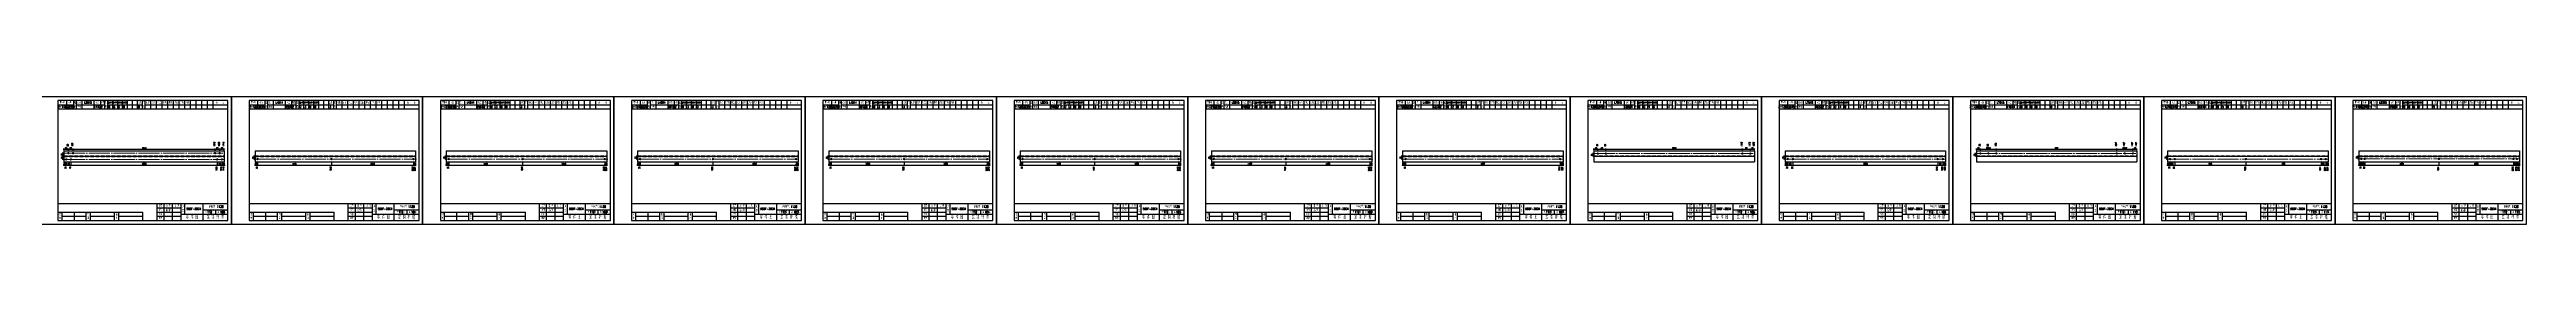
# Model space of a CAD drawing. Header units: millimetres. Extents: x 0 to 30240, y -10896 to -1348.
# Drawn here: x 26743 to 30240, y -2069 to -1889 of the extents above; entities that cross this region are included whole.
import ezdxf
from ezdxf.enums import TextEntityAlignment as Align

# ---------------------------------------------------------------- set-up
doc = ezdxf.new("R2010")
doc.units = ezdxf.units.MM
doc.header["$LTSCALE"] = 20
doc.header["$PDMODE"] = 1
doc.linetypes.add('DASHDOT2X', pattern=[1.75, 1.5, -0.125, 0, -0.125])
doc.linetypes.add('HIDDEN', pattern=[0.375, 0.25, -0.125])
for name, color, linetype, lineweight in [('1', 7, 'Continuous', 25), ('11', 3, 'Continuous', 13), ('2', 1, 'HIDDEN', 13), ('5', 1, 'Continuous', 13), ('7', 2, 'DASHDOT2X', 13)]:
    doc.layers.add(name, color=color, linetype=linetype, lineweight=lineweight)
doc.styles.get("Standard").update_dxf_attribs({"font": 'simplex', "width": 0.7, "bigfont": 'gbhzfs.shx'})
doc.styles.add('SYMBOL_TXT', font='txt.shx', dxfattribs={"width": 0.6})
doc.styles.add('TITLE_TXT', font='simplex.shx', dxfattribs={"width": 0.75, "height": 2.5, "bigfont": 'gbhzfs.shx'})
doc.dimstyles.get("Standard").update_dxf_attribs({"dimtxt": 2.1, "dimasz": 1, "dimexe": 1.05, "dimexo": 0, "dimgap": 0.63, "dimtad": 1, "dimzin": 0, "dimdsep": 46, "dimtxsty": 'standard', "dimblk": 'OBLIQUE', "dimblk1": 'OBLIQUE', "dimblk2": 'OBLIQUE', "dimcen": 0.09, "dimadec": 0, "dimazin": 0, "dimtfac": 1, "dimtdec": 1, "dimtix": 1, "dimtmove": 0, "dimatfit": 3, "dimfxl": 0, "dimtolj": 1, "dimtzin": 0, "dimarcsym": 0})
pattern_1 = [(0, (-3, 0), (0, 0.0125), [])]

# ---------------------------------------------------------------- blocks, each defined once
blk = doc.blocks.new('M12_HOLE')
h = blk.add_hatch()
h.set_pattern_fill('LINE', scale=0.1, style=0)
h.set_pattern_definition(pattern_1)
h.paths.add_polyline_path([(-5, 0, 1), (-1, 0, 1)])
at = {"color": 7}
blk.add_circle((-3, 0), 2, dxfattribs=at)
at = {"color": 7, "attachment_point": 1, "style": 'SYMBOL_TXT'}
for s, insert, char_height, width in [('13\\f??|b0|i0|c0|p54;.', (-0.1, 2.1), 3.5, 5.707), ('5', (3.7, 2.3), 1.8, 2.931)]:
    blk.add_mtext(s, dxfattribs=dict(at, insert=insert, char_height=char_height, width=width))
blk = doc.blocks.new('M16_HOLE')
h = blk.add_hatch()
h.set_pattern_fill('LINE', scale=0.1, style=0)
h.set_pattern_definition(pattern_1)
h.paths.add_polyline_path([(-1.6, 1.4, 0.668179), (-5, 0, 0.198912), (-4.4, -1.4)])
at = {"color": 7}
blk.add_circle((-3, 0), 2, dxfattribs=at)
at = {"color": 7, "attachment_point": 1, "style": 'SYMBOL_TXT'}
for s, insert, char_height, width in [('17.', (-0.4, 2.1), 3.5, 6.316), ('5', (3.6, 2.3), 1.8, 1.822)]:
    blk.add_mtext(s, dxfattribs=dict(at, insert=insert, char_height=char_height, width=width))
blk = doc.blocks.new('M20_HOLE')
at = {"color": 7}
blk.add_circle((-3, 0), 2, dxfattribs=at)
at = {"color": 7, "attachment_point": 1, "style": 'SYMBOL_TXT'}
for s, insert, char_height, width in [('21.', (-0.7, 2), 3.5, 6.074), ('5', (3.3, 2), 1.8, 1.458)]:
    blk.add_mtext(s, dxfattribs=dict(at, insert=insert, char_height=char_height, width=width))
blk = doc.blocks.new('M24_HOLE')
at = {"color": 7}
for radius in [2, 1.5]:
    blk.add_circle((-3, 0), radius, dxfattribs=at)
at = {"color": 7, "attachment_point": 1, "style": 'SYMBOL_TXT'}
for s, insert, char_height, width in [('25.', (-0.7, 2.1), 3.5, 2.429), ('5', (3.9, 2.3), 1.8, 1.944)]:
    blk.add_mtext(s, dxfattribs=dict(at, insert=insert, char_height=char_height, width=width))
blk = doc.blocks.new('JgCard')
for p, q in [((270, 180), (0, 180)), ((0, 180), (0, 0)), ((265, 175), (25, 175)), ((25, 175), (25, 5)), ((37, 175), (37, 163)), ((47, 175), (47, 163)), ((51, 175), (51, 163)), ((59, 175), (59, 163)), ((76, 175), (76, 163)), ((85, 175), (85, 163)), ((91, 175), (91, 163)), ((95, 175), (95, 163)), ((102, 175), (102, 163)), ((109, 175), (109, 163)), ((116, 175), (116, 163)), ((123, 175), (123, 163)), ((130, 175), (130, 163)), ((137, 175), (137, 163)), ((144, 175), (144, 163)), ((148, 175), (148, 163)), ((156, 175), (156, 163)), ((164, 175), (164, 163)), ((172, 175), (172, 163)), ((180, 175), (180, 163)), ((188, 175), (188, 163)), ((196, 175), (196, 163)), ((204, 175), (204, 163)), ((212, 175), (212, 163)), ((220, 175), (220, 163)), ((228, 175), (228, 163)), ((236, 175), (236, 163)), ((244, 175), (244, 163)), ((265, 5), (265, 175)), ((270, 0), (270, 180)), ((25, 169), (47, 169)), ((25, 163), (265, 163)), ((51, 169), (91, 169)), ((95, 169), (144, 169)), ((148, 169), (265, 169)), ((0, 0), (270, 0)), ((25, 29), (265, 29)), ((25, 17), (145, 17)), ((25, 5), (265, 5)), ((31, 5), (31, 17)), ((31, 11), (65, 11)), ((48, 17), (48, 5)), ((65, 5), (65, 17)), ((71, 5), (71, 17)), ((71, 11), (105, 11)), ((105, 5), (105, 17)), ((111, 5), (111, 17)), ((111, 11), (145, 11)), ((145, 5), (145, 17)), ((165, 5), (165, 29)), ((165, 23), (199, 23)), ((165, 17), (199, 17)), ((165, 11), (199, 11)), ((175, 5), (175, 29)), ((187, 5), (187, 29)), ((199, 5), (199, 29)), ((199, 14), (265, 14)), ((204, 29), (204, 14)), ((230, 5), (230, 29)), ((230, 20), (265, 20)), ((247.5, 20), (247.5, 14))]:
    blk.add_line(p, q)
blk.add_lwpolyline([(96, 172, -1), (98, 172, -1)], format="xyb", close=True)
blk.add_point((145, 96))
at = {"xscale": 0.5, "yscale": 0.5, "zscale": 0.5}
for name, p in [('M12_HOLE', (98.5, 172)), ('M16_HOLE', (105.5, 172)), ('M20_HOLE', (112.5, 172)), ('M24_HOLE', (119.5, 172))]:
    blk.add_blockref(name, p, dxfattribs=at)
at = {"style": 'TITLE_TXT', "width": 0.75}
for s, height, p in [('潘义鹏', 3, (177.4, 17.9)), ('龙 羽 杆 塔', 5, (235.2, 7)), ('存档编号：1138', 3.08, (238, 23.1))]:
    blk.add_text(s, height=height, dxfattribs=at).set_placement(p)
at = {"attachment_point": 5, "style": 'TITLE_TXT'}
for s, insert, char_height, width in [('零件号', (31, 172), 3, 15), ('材质', (42, 172), 3, 8), ('规格', (49, 169), 3, 4), ('设计', (55, 172), 3, 8), ('代用', (55, 166), 3, 8), ('长度', (80.5, 172), 3, 8), ('件数', (88, 172), 3, 6), ('孔数', (93, 169), 3, 4), ('总数', (140.5, 172), 3, 7), ('工\\P艺', (146, 169), 3, 4), ('刨根', (152, 172), 3, 8), ('铲背', (160, 172), 3, 8), ('制弯', (168, 172), 3, 8), ('切角', (176, 172), 3, 8), ('压扁', (184, 172), 3, 8), ('焊接', (192, 172), 3, 8), ('开角', (200, 172), 3, 8), ('合角', (208, 172), 3, 8), ('备    注', (254, 172), 3, 22), ('切\\P角', (28, 11), 3, 6), ('制\\P弯', (68, 11), 3, 6), ('备\\P注', (108, 11), 3, 6), ('绘制', (170, 20), 3, 10), ('校核', (170, 14), 3, 10), ('工序', (170, 26), 3, 10), ('审定', (170, 8), 3, 10), ('签 字', (181, 26), 3, 12), ('日 期', (193, 26), 3, 12), ('塔\\P型', (201.5, 21.5), 3, 5), ('零 件 图', (214.5, 9.5), 5, 31), ('共    张', (238.8, 17), 3, 17.5), ('第    张', (256.2, 17), 3, 17.5)]:
    blk.add_mtext(s, dxfattribs=dict(at, insert=insert, char_height=char_height, width=width))
blk = doc.blocks.new('M16')
for p, q in [((-0.7, -0.7), (0.7, 0.7)), ((-0.4, 0), (0.4, 0)), ((0, 0.4), (0, -0.4))]:
    blk.add_line(p, q)
blk.add_circle((0, 0), 1)
for radius in [0.8, 0.6, 0.4, 0.2]:
    blk.add_arc((0, 0), radius, 225, 45)
blk = doc.blocks.new('_Oblique')
at = {"color": 0, "linetype": 'ByBlock', "lineweight": -2}
blk.add_line((-0.5, -0.5), (0.5, 0.5), dxfattribs=at)
blk = doc.blocks.new('*D1947')
at = {"layer": '11', "color": 0, "lineweight": -2}
for p, q in [((26763.4, -1985.5), (26762.4, -1985.5)), ((26763.4, -1981.8), (26763.4, -1986.5)), ((26763.4, -1985.5), (26766.8, -1985.5)), ((26766.8, -1981.8), (26766.8, -1986.5)), ((26766.8, -1985.5), (26767.8, -1985.5))]:
    blk.add_line(p, q, dxfattribs=at)
at = {"layer": 'Defpoints', "color": 0}
for p in [(26763.4, -1981.8), (26766.8, -1981.8), (26766.8, -1985.5)]:
    blk.add_point(p, dxfattribs=at)
at = {"layer": '11', "color": 0, "lineweight": -2}
blk.add_blockref('_Oblique', (26763.4, -1985.5), dxfattribs=at)
at = {"layer": '11', "color": 0, "lineweight": -2, "rotation": 180}
blk.add_blockref('_Oblique', (26766.8, -1985.5), dxfattribs=at)
at = {"layer": '11', "color": 0, "insert": (26765.1, -1983.8), "char_height": 2.1, "attachment_point": 5}
blk.add_mtext('\\A1;25', dxfattribs=at)
blk = doc.blocks.new('*D1951')
at = {"layer": '11', "color": 0, "lineweight": -2}
for p, q in [((26986.6, -1985.5), (26985.6, -1985.5)), ((26986.6, -1981.8), (26986.6, -1986.5)), ((26986.6, -1985.5), (26990, -1985.5)), ((26990, -1981.8), (26990, -1986.5)), ((26990, -1985.5), (26991, -1985.5))]:
    blk.add_line(p, q, dxfattribs=at)
at = {"layer": 'Defpoints', "color": 0}
for p in [(26986.6, -1981.8), (26990, -1981.8), (26990, -1985.5)]:
    blk.add_point(p, dxfattribs=at)
at = {"layer": '11', "color": 0, "lineweight": -2}
blk.add_blockref('_Oblique', (26986.6, -1985.5), dxfattribs=at)
at = {"layer": '11', "color": 0, "lineweight": -2, "rotation": 180}
blk.add_blockref('_Oblique', (26990, -1985.5), dxfattribs=at)
at = {"layer": '11', "color": 0, "insert": (26988.3, -1983.8), "char_height": 2.1, "attachment_point": 5}
blk.add_mtext('\\A1;25', dxfattribs=at)
blk = doc.blocks.new('*D1959')
at = {"layer": '11', "color": 0, "lineweight": -2}
for p, q in [((27033.4, -1985.5), (27032.4, -1985.5)), ((27033.4, -1981.8), (27033.4, -1986.5)), ((27033.4, -1985.5), (27036.8, -1985.5)), ((27036.8, -1981.8), (27036.8, -1986.5)), ((27036.8, -1985.5), (27037.8, -1985.5))]:
    blk.add_line(p, q, dxfattribs=at)
at = {"layer": 'Defpoints', "color": 0}
for p in [(27033.4, -1981.8), (27036.8, -1981.8), (27036.8, -1985.5)]:
    blk.add_point(p, dxfattribs=at)
at = {"layer": '11', "color": 0, "lineweight": -2}
blk.add_blockref('_Oblique', (27033.4, -1985.5), dxfattribs=at)
at = {"layer": '11', "color": 0, "lineweight": -2, "rotation": 180}
blk.add_blockref('_Oblique', (27036.8, -1985.5), dxfattribs=at)
at = {"layer": '11', "color": 0, "insert": (27035.1, -1983.8), "char_height": 2.1, "attachment_point": 5}
blk.add_mtext('\\A1;25', dxfattribs=at)
blk = doc.blocks.new('*D1962')
at = {"layer": '11', "color": 0, "lineweight": -2}
for p, q in [((27257.1, -1985.5), (27256.1, -1985.5)), ((27257.1, -1981.8), (27257.1, -1986.5)), ((27257.1, -1985.5), (27260, -1985.5)), ((27260, -1981.8), (27260, -1986.5)), ((27260, -1985.5), (27261, -1985.5))]:
    blk.add_line(p, q, dxfattribs=at)
at = {"layer": 'Defpoints', "color": 0}
for p in [(27257.1, -1981.8), (27260, -1981.8), (27260, -1985.5)]:
    blk.add_point(p, dxfattribs=at)
at = {"layer": '11', "color": 0, "lineweight": -2}
blk.add_blockref('_Oblique', (27257.1, -1985.5), dxfattribs=at)
at = {"layer": '11', "color": 0, "lineweight": -2, "rotation": 180}
blk.add_blockref('_Oblique', (27260, -1985.5), dxfattribs=at)
at = {"layer": '11', "color": 0, "insert": (27258.5, -1983.8), "char_height": 2.1, "attachment_point": 5}
blk.add_mtext('\\A1;25', dxfattribs=at)
blk = doc.blocks.new('*D1964')
at = {"layer": '11', "color": 0, "lineweight": -2}
for p, q in [((27303.4, -1985.5), (27302.4, -1985.5)), ((27303.4, -1981.8), (27303.4, -1986.5)), ((27303.4, -1985.5), (27306.8, -1985.5)), ((27306.8, -1981.8), (27306.8, -1986.5)), ((27306.8, -1985.5), (27307.8, -1985.5))]:
    blk.add_line(p, q, dxfattribs=at)
at = {"layer": 'Defpoints', "color": 0}
for p in [(27303.4, -1981.8), (27306.8, -1981.8), (27306.8, -1985.5)]:
    blk.add_point(p, dxfattribs=at)
at = {"layer": '11', "color": 0, "lineweight": -2}
blk.add_blockref('_Oblique', (27303.4, -1985.5), dxfattribs=at)
at = {"layer": '11', "color": 0, "lineweight": -2, "rotation": 180}
blk.add_blockref('_Oblique', (27306.8, -1985.5), dxfattribs=at)
at = {"layer": '11', "color": 0, "insert": (27305.1, -1983.8), "char_height": 2.1, "attachment_point": 5}
blk.add_mtext('\\A1;25', dxfattribs=at)
blk = doc.blocks.new('*D1967')
at = {"layer": '11', "color": 0, "lineweight": -2}
for p, q in [((27527.1, -1985.5), (27526.1, -1985.5)), ((27527.1, -1981.8), (27527.1, -1986.5)), ((27527.1, -1985.5), (27530, -1985.5)), ((27530, -1981.8), (27530, -1986.5)), ((27530, -1985.5), (27531, -1985.5))]:
    blk.add_line(p, q, dxfattribs=at)
at = {"layer": 'Defpoints', "color": 0}
for p in [(27527.1, -1981.8), (27530, -1981.8), (27530, -1985.5)]:
    blk.add_point(p, dxfattribs=at)
at = {"layer": '11', "color": 0, "lineweight": -2}
blk.add_blockref('_Oblique', (27527.1, -1985.5), dxfattribs=at)
at = {"layer": '11', "color": 0, "lineweight": -2, "rotation": 180}
blk.add_blockref('_Oblique', (27530, -1985.5), dxfattribs=at)
at = {"layer": '11', "color": 0, "insert": (27528.5, -1983.8), "char_height": 2.1, "attachment_point": 5}
blk.add_mtext('\\A1;25', dxfattribs=at)
blk = doc.blocks.new('*D1969')
at = {"layer": '11', "color": 0, "lineweight": -2}
for p, q in [((27573.4, -1985.5), (27572.4, -1985.5)), ((27573.4, -1981.8), (27573.4, -1986.5)), ((27573.4, -1985.5), (27576.8, -1985.5)), ((27576.8, -1981.8), (27576.8, -1986.5)), ((27576.8, -1985.5), (27577.8, -1985.5))]:
    blk.add_line(p, q, dxfattribs=at)
at = {"layer": 'Defpoints', "color": 0}
for p in [(27573.4, -1981.8), (27576.8, -1981.8), (27576.8, -1985.5)]:
    blk.add_point(p, dxfattribs=at)
at = {"layer": '11', "color": 0, "lineweight": -2}
blk.add_blockref('_Oblique', (27573.4, -1985.5), dxfattribs=at)
at = {"layer": '11', "color": 0, "lineweight": -2, "rotation": 180}
blk.add_blockref('_Oblique', (27576.8, -1985.5), dxfattribs=at)
at = {"layer": '11', "color": 0, "insert": (27575.1, -1983.8), "char_height": 2.1, "attachment_point": 5}
blk.add_mtext('\\A1;25', dxfattribs=at)
blk = doc.blocks.new('*D1972')
at = {"layer": '11', "color": 0, "lineweight": -2}
for p, q in [((27797.1, -1985.5), (27796.1, -1985.5)), ((27797.1, -1981.8), (27797.1, -1986.5)), ((27797.1, -1985.5), (27800, -1985.5)), ((27800, -1981.8), (27800, -1986.5)), ((27800, -1985.5), (27801, -1985.5))]:
    blk.add_line(p, q, dxfattribs=at)
at = {"layer": 'Defpoints', "color": 0}
for p in [(27797.1, -1981.8), (27800, -1981.8), (27800, -1985.5)]:
    blk.add_point(p, dxfattribs=at)
at = {"layer": '11', "color": 0, "lineweight": -2}
blk.add_blockref('_Oblique', (27797.1, -1985.5), dxfattribs=at)
at = {"layer": '11', "color": 0, "lineweight": -2, "rotation": 180}
blk.add_blockref('_Oblique', (27800, -1985.5), dxfattribs=at)
at = {"layer": '11', "color": 0, "insert": (27798.5, -1983.8), "char_height": 2.1, "attachment_point": 5}
blk.add_mtext('\\A1;25', dxfattribs=at)
blk = doc.blocks.new('*D1974')
at = {"layer": '11', "color": 0, "lineweight": -2}
for p, q in [((27843.4, -1985.5), (27842.4, -1985.5)), ((27843.4, -1981.8), (27843.4, -1986.5)), ((27843.4, -1985.5), (27846.8, -1985.5)), ((27846.8, -1981.8), (27846.8, -1986.5)), ((27846.8, -1985.5), (27847.8, -1985.5))]:
    blk.add_line(p, q, dxfattribs=at)
at = {"layer": 'Defpoints', "color": 0}
for p in [(27843.4, -1981.8), (27846.8, -1981.8), (27846.8, -1985.5)]:
    blk.add_point(p, dxfattribs=at)
at = {"layer": '11', "color": 0, "lineweight": -2}
blk.add_blockref('_Oblique', (27843.4, -1985.5), dxfattribs=at)
at = {"layer": '11', "color": 0, "lineweight": -2, "rotation": 180}
blk.add_blockref('_Oblique', (27846.8, -1985.5), dxfattribs=at)
at = {"layer": '11', "color": 0, "insert": (27845.1, -1983.8), "char_height": 2.1, "attachment_point": 5}
blk.add_mtext('\\A1;25', dxfattribs=at)
blk = doc.blocks.new('*D1977')
at = {"layer": '11', "color": 0, "lineweight": -2}
for p, q in [((28067.1, -1985.5), (28066.1, -1985.5)), ((28067.1, -1981.8), (28067.1, -1986.5)), ((28067.1, -1985.5), (28070, -1985.5)), ((28070, -1981.8), (28070, -1986.5)), ((28070, -1985.5), (28071, -1985.5))]:
    blk.add_line(p, q, dxfattribs=at)
at = {"layer": 'Defpoints', "color": 0}
for p in [(28067.1, -1981.8), (28070, -1981.8), (28070, -1985.5)]:
    blk.add_point(p, dxfattribs=at)
at = {"layer": '11', "color": 0, "lineweight": -2}
blk.add_blockref('_Oblique', (28067.1, -1985.5), dxfattribs=at)
at = {"layer": '11', "color": 0, "lineweight": -2, "rotation": 180}
blk.add_blockref('_Oblique', (28070, -1985.5), dxfattribs=at)
at = {"layer": '11', "color": 0, "insert": (28068.5, -1983.8), "char_height": 2.1, "attachment_point": 5}
blk.add_mtext('\\A1;25', dxfattribs=at)
blk = doc.blocks.new('*D1979')
at = {"layer": '11', "color": 0, "lineweight": -2}
for p, q in [((28113.4, -1985.5), (28112.4, -1985.5)), ((28113.4, -1981.8), (28113.4, -1986.5)), ((28113.4, -1985.5), (28116.8, -1985.5)), ((28116.8, -1981.8), (28116.8, -1986.5)), ((28116.8, -1985.5), (28117.8, -1985.5))]:
    blk.add_line(p, q, dxfattribs=at)
at = {"layer": 'Defpoints', "color": 0}
for p in [(28113.4, -1981.8), (28116.8, -1981.8), (28116.8, -1985.5)]:
    blk.add_point(p, dxfattribs=at)
at = {"layer": '11', "color": 0, "lineweight": -2}
blk.add_blockref('_Oblique', (28113.4, -1985.5), dxfattribs=at)
at = {"layer": '11', "color": 0, "lineweight": -2, "rotation": 180}
blk.add_blockref('_Oblique', (28116.8, -1985.5), dxfattribs=at)
at = {"layer": '11', "color": 0, "insert": (28115.1, -1983.8), "char_height": 2.1, "attachment_point": 5}
blk.add_mtext('\\A1;25', dxfattribs=at)
blk = doc.blocks.new('*D1982')
at = {"layer": '11', "color": 0, "lineweight": -2}
for p, q in [((28337.1, -1985.5), (28336.1, -1985.5)), ((28337.1, -1981.8), (28337.1, -1986.5)), ((28337.1, -1985.5), (28340, -1985.5)), ((28340, -1981.8), (28340, -1986.5)), ((28340, -1985.5), (28341, -1985.5))]:
    blk.add_line(p, q, dxfattribs=at)
at = {"layer": 'Defpoints', "color": 0}
for p in [(28337.1, -1981.8), (28340, -1981.8), (28340, -1985.5)]:
    blk.add_point(p, dxfattribs=at)
at = {"layer": '11', "color": 0, "lineweight": -2}
blk.add_blockref('_Oblique', (28337.1, -1985.5), dxfattribs=at)
at = {"layer": '11', "color": 0, "lineweight": -2, "rotation": 180}
blk.add_blockref('_Oblique', (28340, -1985.5), dxfattribs=at)
at = {"layer": '11', "color": 0, "insert": (28338.5, -1983.8), "char_height": 2.1, "attachment_point": 5}
blk.add_mtext('\\A1;25', dxfattribs=at)
blk = doc.blocks.new('*D1984')
at = {"layer": '11', "color": 0, "lineweight": -2}
for p, q in [((28383.4, -1985.5), (28382.4, -1985.5)), ((28383.4, -1981.8), (28383.4, -1986.5)), ((28383.4, -1985.5), (28386.8, -1985.5)), ((28386.8, -1981.8), (28386.8, -1986.5)), ((28386.8, -1985.5), (28387.8, -1985.5))]:
    blk.add_line(p, q, dxfattribs=at)
at = {"layer": 'Defpoints', "color": 0}
for p in [(28383.4, -1981.8), (28386.8, -1981.8), (28386.8, -1985.5)]:
    blk.add_point(p, dxfattribs=at)
at = {"layer": '11', "color": 0, "lineweight": -2}
blk.add_blockref('_Oblique', (28383.4, -1985.5), dxfattribs=at)
at = {"layer": '11', "color": 0, "lineweight": -2, "rotation": 180}
blk.add_blockref('_Oblique', (28386.8, -1985.5), dxfattribs=at)
at = {"layer": '11', "color": 0, "insert": (28385.1, -1983.8), "char_height": 2.1, "attachment_point": 5}
blk.add_mtext('\\A1;25', dxfattribs=at)
blk = doc.blocks.new('*D1987')
at = {"layer": '11', "color": 0, "lineweight": -2}
for p, q in [((28607.1, -1985.5), (28606.1, -1985.5)), ((28607.1, -1981.8), (28607.1, -1986.5)), ((28607.1, -1985.5), (28610, -1985.5)), ((28610, -1981.8), (28610, -1986.5)), ((28610, -1985.5), (28611, -1985.5))]:
    blk.add_line(p, q, dxfattribs=at)
at = {"layer": 'Defpoints', "color": 0}
for p in [(28607.1, -1981.8), (28610, -1981.8), (28610, -1985.5)]:
    blk.add_point(p, dxfattribs=at)
at = {"layer": '11', "color": 0, "lineweight": -2}
blk.add_blockref('_Oblique', (28607.1, -1985.5), dxfattribs=at)
at = {"layer": '11', "color": 0, "lineweight": -2, "rotation": 180}
blk.add_blockref('_Oblique', (28610, -1985.5), dxfattribs=at)
at = {"layer": '11', "color": 0, "insert": (28608.5, -1983.8), "char_height": 2.1, "attachment_point": 5}
blk.add_mtext('\\A1;25', dxfattribs=at)
blk = doc.blocks.new('M20')
for p, q in [((-0.5, 0), (0.5, 0)), ((0, -0.5), (0, 0.5))]:
    blk.add_line(p, q)
blk.add_circle((0, 0), 1)
blk = doc.blocks.new('*D2011')
at = {"layer": '11', "color": 0, "lineweight": -2}
for p, q in [((29733.4, -1985.5), (29732.4, -1985.5)), ((29733.4, -1981.8), (29733.4, -1986.5)), ((29733.4, -1985.5), (29736.8, -1985.5)), ((29736.8, -1981.8), (29736.8, -1986.5)), ((29736.8, -1985.5), (29737.8, -1985.5))]:
    blk.add_line(p, q, dxfattribs=at)
at = {"layer": 'Defpoints', "color": 0}
for p in [(29733.4, -1981.8), (29736.8, -1981.8), (29736.8, -1985.5)]:
    blk.add_point(p, dxfattribs=at)
at = {"layer": '11', "color": 0, "lineweight": -2}
blk.add_blockref('_Oblique', (29733.4, -1985.5), dxfattribs=at)
at = {"layer": '11', "color": 0, "lineweight": -2, "rotation": 180}
blk.add_blockref('_Oblique', (29736.8, -1985.5), dxfattribs=at)
at = {"layer": '11', "color": 0, "insert": (29735.1, -1983.8), "char_height": 2.1, "attachment_point": 5}
blk.add_mtext('\\A1;30', dxfattribs=at)
blk = doc.blocks.new('*D2016')
at = {"layer": '11', "color": 0, "lineweight": -2}
for p, q in [((29956.6, -1985.5), (29955.6, -1985.5)), ((29956.6, -1981.8), (29956.6, -1986.5)), ((29956.6, -1985.5), (29960, -1985.5)), ((29960, -1981.8), (29960, -1986.5)), ((29960, -1985.5), (29961, -1985.5))]:
    blk.add_line(p, q, dxfattribs=at)
at = {"layer": 'Defpoints', "color": 0}
for p in [(29956.6, -1981.8), (29960, -1981.8), (29960, -1985.5)]:
    blk.add_point(p, dxfattribs=at)
at = {"layer": '11', "color": 0, "lineweight": -2}
blk.add_blockref('_Oblique', (29956.6, -1985.5), dxfattribs=at)
at = {"layer": '11', "color": 0, "lineweight": -2, "rotation": 180}
blk.add_blockref('_Oblique', (29960, -1985.5), dxfattribs=at)
at = {"layer": '11', "color": 0, "insert": (29958.3, -1983.8), "char_height": 2.1, "attachment_point": 5}
blk.add_mtext('\\A1;30', dxfattribs=at)
blk = doc.blocks.new('*D2018')
at = {"layer": '11', "color": 0, "lineweight": -2}
for p, q in [((30003.4, -1985.5), (30002.4, -1985.5)), ((30003.4, -1981.8), (30003.4, -1986.5)), ((30003.4, -1985.5), (30006.8, -1985.5)), ((30006.8, -1981.8), (30006.8, -1986.5)), ((30006.8, -1985.5), (30007.8, -1985.5))]:
    blk.add_line(p, q, dxfattribs=at)
at = {"layer": 'Defpoints', "color": 0}
for p in [(30003.4, -1981.8), (30006.8, -1981.8), (30006.8, -1985.5)]:
    blk.add_point(p, dxfattribs=at)
at = {"layer": '11', "color": 0, "lineweight": -2}
blk.add_blockref('_Oblique', (30003.4, -1985.5), dxfattribs=at)
at = {"layer": '11', "color": 0, "lineweight": -2, "rotation": 180}
blk.add_blockref('_Oblique', (30006.8, -1985.5), dxfattribs=at)
at = {"layer": '11', "color": 0, "insert": (30005.1, -1983.8), "char_height": 2.1, "attachment_point": 5}
blk.add_mtext('\\A1;30', dxfattribs=at)
blk = doc.blocks.new('*D2023')
at = {"layer": '11', "color": 0, "lineweight": -2}
for p, q in [((30226.6, -1985.5), (30225.6, -1985.5)), ((30226.6, -1981.8), (30226.6, -1986.5)), ((30226.6, -1985.5), (30230, -1985.5)), ((30230, -1981.8), (30230, -1986.5)), ((30230, -1985.5), (30231, -1985.5))]:
    blk.add_line(p, q, dxfattribs=at)
at = {"layer": 'Defpoints', "color": 0}
for p in [(30226.6, -1981.8), (30230, -1981.8), (30230, -1985.5)]:
    blk.add_point(p, dxfattribs=at)
at = {"layer": '11', "color": 0, "lineweight": -2}
blk.add_blockref('_Oblique', (30226.6, -1985.5), dxfattribs=at)
at = {"layer": '11', "color": 0, "lineweight": -2, "rotation": 180}
blk.add_blockref('_Oblique', (30230, -1985.5), dxfattribs=at)
at = {"layer": '11', "color": 0, "insert": (30228.3, -1983.8), "char_height": 2.1, "attachment_point": 5}
blk.add_mtext('\\A1;30', dxfattribs=at)

msp = doc.modelspace()

# ---------------------------------------------------------------- linework, layer by layer
at = {"layer": '1'}
for p, q in [((26763.4, -1965.196), (26763.4, -1980.736)), ((26763.4, -1965.196), (26990, -1965.196)), ((26763.4, -1972.966), (26990, -1972.966)), ((26763.4, -1980.736), (26990, -1980.736)), ((26990, -1965.196), (26990, -1980.736)), ((27033.4, -1965.196), (27033.4, -1980.736)), ((27033.4, -1965.196), (27260, -1965.196)), ((27033.4, -1972.966), (27260, -1972.966)), ((27033.4, -1980.736), (27260, -1980.736)), ((27260, -1965.196), (27260, -1980.736)), ((27303.4, -1965.196), (27303.4, -1980.736)), ((27303.4, -1965.196), (27530, -1965.196)), ((27303.4, -1972.966), (27530, -1972.966)), ((27303.4, -1980.736), (27530, -1980.736)), ((27530, -1965.196), (27530, -1980.736)), ((27573.4, -1965.196), (27573.4, -1980.736)), ((27573.4, -1965.196), (27800, -1965.196)), ((27573.4, -1972.966), (27800, -1972.966)), ((27573.4, -1980.736), (27800, -1980.736)), ((27800, -1965.196), (27800, -1980.736)), ((27843.4, -1965.196), (27843.4, -1980.736)), ((27843.4, -1965.196), (28070, -1965.196)), ((27843.4, -1972.966), (28070, -1972.966)), ((27843.4, -1980.736), (28070, -1980.736)), ((28070, -1965.196), (28070, -1980.736)), ((28113.4, -1965.196), (28113.4, -1980.736)), ((28113.4, -1965.196), (28340, -1965.196)), ((28113.4, -1972.966), (28340, -1972.966)), ((28113.4, -1980.736), (28340, -1980.736)), ((28340, -1965.196), (28340, -1980.736)), ((28383.4, -1965.196), (28383.4, -1980.736)), ((28383.4, -1965.196), (28610, -1965.196)), ((28383.4, -1972.966), (28610, -1972.966)), ((28383.4, -1980.736), (28610, -1980.736)), ((28610, -1965.196), (28610, -1980.736)), ((28653.4, -1965.196), (28653.4, -1980.736)), ((28653.4, -1965.196), (28880, -1965.196)), ((28653.4, -1972.966), (28880, -1972.966)), ((28653.4, -1980.736), (28880, -1980.736)), ((28880, -1965.196), (28880, -1980.736)), ((28923.4, -1965.196), (28923.4, -1980.736)), ((28923.4, -1965.196), (29150, -1965.196)), ((28923.4, -1972.966), (29150, -1972.966)), ((28923.4, -1980.736), (29150, -1980.736)), ((29150, -1965.196), (29150, -1980.736)), ((29193.4, -1965.196), (29193.4, -1980.736)), ((29193.4, -1965.196), (29420, -1965.196)), ((29193.4, -1972.966), (29420, -1972.966)), ((29193.4, -1980.736), (29420, -1980.736)), ((29420, -1965.196), (29420, -1980.736)), ((29463.4, -1965.196), (29463.4, -1980.736)), ((29463.4, -1965.196), (29690, -1965.196)), ((29463.4, -1972.966), (29690, -1972.966)), ((29463.4, -1980.736), (29690, -1980.736)), ((29690, -1965.196), (29690, -1980.736)), ((29733.4, -1965.196), (29733.4, -1980.736)), ((29733.4, -1965.196), (29960, -1965.196)), ((29733.4, -1972.966), (29960, -1972.966)), ((29733.4, -1980.736), (29960, -1980.736)), ((29960, -1965.196), (29960, -1980.736)), ((30003.4, -1965.196), (30003.4, -1980.736)), ((30003.4, -1965.196), (30230, -1965.196)), ((30003.4, -1972.966), (30230, -1972.966)), ((30003.4, -1980.736), (30230, -1980.736)), ((30230, -1965.196), (30230, -1980.736))]:
    msp.add_line(p, q, dxfattribs=at)
at = {"layer": '2'}
for p, q in [((26763.4, -1972.272), (26990, -1972.272)), ((26763.4, -1973.66), (26990, -1973.66)), ((27033.4, -1972.275), (27260, -1972.275)), ((27033.4, -1973.657), (27260, -1973.657)), ((27303.4, -1972.275), (27530, -1972.275)), ((27303.4, -1973.657), (27530, -1973.657)), ((27573.4, -1972.275), (27800, -1972.275)), ((27573.4, -1973.657), (27800, -1973.657)), ((27843.4, -1972.275), (28070, -1972.275)), ((27843.4, -1973.657), (28070, -1973.657)), ((28113.4, -1972.189), (28340, -1972.189)), ((28113.4, -1973.743), (28340, -1973.743)), ((28383.4, -1972.189), (28610, -1972.189)), ((28383.4, -1973.743), (28610, -1973.743)), ((28653.4, -1972.275), (28880, -1972.275)), ((28653.4, -1973.657), (28880, -1973.657)), ((28923.4, -1972.411), (29150, -1972.411)), ((28923.4, -1973.521), (29150, -1973.521)), ((29193.4, -1972.344), (29420, -1972.344)), ((29193.4, -1973.587), (29420, -1973.587)), ((29463.4, -1972.448), (29690, -1972.448)), ((29463.4, -1973.484), (29690, -1973.484)), ((29733.4, -1972.448), (29960, -1972.448)), ((29733.4, -1973.484), (29960, -1973.484)), ((30003.4, -1972.349), (30230, -1972.349)), ((30003.4, -1973.583), (30230, -1973.583))]:
    msp.add_line(p, q, dxfattribs=at)
at = {"layer": '7'}
for p, q in [((26763.4, -1968.526), (26987.689, -1968.526)), ((26763.4, -1977.406), (26990.76, -1977.406)), ((27033.4, -1976.937), (27261.26, -1976.937)), ((27303.4, -1976.937), (27531.26, -1976.937)), ((27573.4, -1976.937), (27801.26, -1976.937)), ((27843.4, -1976.937), (28071.26, -1976.937)), ((28113.4, -1976.851), (28341.26, -1976.851)), ((28383.4, -1976.851), (28611.26, -1976.851)), ((28653.4, -1976.937), (28879.944, -1976.937)), ((28923.4, -1969.081), (29148.538, -1969.081)), ((29193.4, -1976.903), (29420.485, -1976.903)), ((29463.4, -1969.029), (29688.512, -1969.029)), ((29733.4, -1976.903), (29960.76, -1976.903)), ((30003.4, -1976.666), (30230.76, -1976.666))]:
    msp.add_line(p, q, dxfattribs=at)

# ---------------------------------------------------------------- block references
at = {"layer": '1'}
for p in [(26730, -2068.966), (27000, -2068.966), (27270, -2068.966), (27540, -2068.966), (27810, -2068.966), (28080, -2068.966), (28350, -2068.966), (28620, -2068.966), (28890, -2068.966), (29160, -2068.966), (29430, -2068.966), (29700, -2068.966), (29970, -2068.966)]:
    msp.add_blockref('JgCard', p, dxfattribs=at)
at = {"layer": '5'}
for name, p in [('M16', (26766.84, -1977.406)), ('M16', (26769.911, -1968.526)), ('M16', (26773.351, -1977.406)), ('M16', (26776.423, -1968.526)), ('M16', (26976.977, -1968.526)), ('M16', (26980.049, -1977.406)), ('M16', (26983.489, -1968.526)), ('M16', (26986.56, -1977.406)), ('M16', (27036.84, -1976.937)), ('M16', (27141.175, -1976.937)), ('M16', (27257.06, -1976.937)), ('M16', (27306.84, -1976.937)), ('M16', (27411.175, -1976.937)), ('M16', (27527.06, -1976.937)), ('M16', (27576.84, -1976.937)), ('M16', (27679.684, -1976.937)), ('M16', (27797.06, -1976.937)), ('M16', (27846.84, -1976.937)), ('M16', (27949.684, -1976.937)), ('M16', (28067.06, -1976.937)), ('M16', (28116.84, -1976.851)), ('M16', (28218.672, -1976.851)), ('M16', (28337.06, -1976.851)), ('M16', (28386.84, -1976.851)), ('M16', (28488.672, -1976.851)), ('M16', (28607.06, -1976.851)), ('M16', (28657.637, -1976.937)), ('M16', (28875.744, -1976.937)), ('M20', (28929.055, -1969.081)), ('M20', (28940.366, -1969.081)), ('M20', (29133.027, -1969.081)), ('M20', (29144.338, -1969.081)), ('M20', (29197.115, -1976.903)), ('M20', (29204.544, -1976.903)), ('M20', (29408.856, -1976.903)), ('M20', (29416.285, -1976.903)), ('M20', (29469.079, -1969.029)), ('M20', (29480.437, -1969.029)), ('M20', (29491.795, -1969.029)), ('M20', (29661.596, -1969.029)), ('M20', (29672.954, -1969.029)), ('M20', (29684.312, -1969.029)), ('M20', (29736.84, -1976.903)), ('M20', (29743.438, -1976.903)), ('M20', (29843.918, -1976.903)), ('M20', (29949.962, -1976.903)), ('M20', (29956.56, -1976.903)), ('M20', (30006.84, -1976.666)), ('M20', (30011.755, -1976.666)), ('M20', (30116.52, -1976.666)), ('M20', (30221.645, -1976.666)), ('M20', (30226.56, -1976.666))]:
    msp.add_blockref(name, p, dxfattribs=at)

# ---------------------------------------------------------------- texts
at = {"style": 'TITLE_TXT', "width": 0.75}
for s, p in [('112', (26965.855, -2053.439)), ('100', (26983.844, -2053.624)), ('112', (27235.855, -2053.439)), ('101', (27253.784, -2053.654)), ('112', (27505.855, -2053.439)), ('102', (27523.584, -2053.607)), ('112', (27775.855, -2053.439)), ('103', (27793.735, -2053.622)), ('112', (28045.855, -2053.439)), ('104', (28063.473, -2053.559)), ('112', (28315.855, -2053.439)), ('105', (28333.504, -2053.623)), ('112', (28585.855, -2053.439)), ('106', (28603.522, -2053.59)), ('112', (28855.855, -2053.439)), ('107', (28873.764, -2053.611)), ('112', (29125.855, -2053.439)), ('108', (29143.621, -2053.691)), ('112', (29395.855, -2053.439)), ('109', (29413.754, -2053.672)), ('112', (29665.855, -2053.439)), ('110', (29683.917, -2053.539)), ('112', (29935.855, -2053.439)), ('111', (29953.877, -2053.512)), ('112', (30205.855, -2053.439)), ('112', (30223.809, -2053.474))]:
    msp.add_text(s, height=3, dxfattribs=at).set_placement(p)
at = {"layer": '1', "width": 0.7}
for s, p in [('2-118', (26761, -1902.966)), ('Q235', (26772, -1902.966)), ('L56X5', (26797.5, -1896.966)), ('1740', (26810.5, -1902.966)), ('2', (26817, -1902.966)), ('0', (26827.5, -1902.966)), ('8', (26834.5, -1902.966)), ('0', (26841.5, -1902.966)), ('0', (26848.5, -1902.966)), ('8', (26869.5, -1902.966)), ('2-122', (27031, -1902.966)), ('Q235', (27042, -1902.966)), ('L45X4', (27067.5, -1896.966)), ('2557', (27080.5, -1902.966)), ('2', (27087, -1902.966)), ('0', (27097.5, -1902.966)), ('3', (27104.5, -1902.966)), ('0', (27111.5, -1902.966)), ('0', (27118.5, -1902.966)), ('3', (27139.5, -1902.966)), ('2-123', (27301, -1902.966)), ('Q235', (27312, -1902.966)), ('L45X4', (27337.5, -1896.966)), ('2557', (27350.5, -1902.966)), ('2', (27357, -1902.966)), ('0', (27367.5, -1902.966)), ('3', (27374.5, -1902.966)), ('0', (27381.5, -1902.966)), ('0', (27388.5, -1902.966)), ('3', (27409.5, -1902.966)), ('2-124', (27571, -1902.966)), ('Q235', (27582, -1902.966)), ('L45X4', (27607.5, -1896.966)), ('2612', (27620.5, -1902.966)), ('2', (27627, -1902.966)), ('0', (27637.5, -1902.966)), ('3', (27644.5, -1902.966)), ('0', (27651.5, -1902.966)), ('0', (27658.5, -1902.966)), ('3', (27679.5, -1902.966)), ('2-125', (27841, -1902.966)), ('Q235', (27852, -1902.966)), ('L45X4', (27877.5, -1896.966)), ('2612', (27890.5, -1902.966)), ('2', (27897, -1902.966)), ('0', (27907.5, -1902.966)), ('3', (27914.5, -1902.966)), ('0', (27921.5, -1902.966)), ('0', (27928.5, -1902.966)), ('3', (27949.5, -1902.966)), ('2-126', (28111, -1902.966)), ('Q235', (28122, -1902.966)), ('L50X5', (28147.5, -1896.966)), ('2490', (28160.5, -1902.966)), ('2', (28167, -1902.966)), ('0', (28177.5, -1902.966)), ('3', (28184.5, -1902.966)), ('0', (28191.5, -1902.966)), ('0', (28198.5, -1902.966)), ('3', (28219.5, -1902.966)), ('2-127', (28381, -1902.966)), ('Q235', (28392, -1902.966)), ('L50X5', (28417.5, -1896.966)), ('2490', (28430.5, -1902.966)), ('2', (28437, -1902.966)), ('0', (28447.5, -1902.966)), ('3', (28454.5, -1902.966)), ('0', (28461.5, -1902.966)), ('0', (28468.5, -1902.966)), ('3', (28489.5, -1902.966)), ('2-128', (28651, -1902.966)), ('Q235', (28662, -1902.966)), ('L45X4', (28687.5, -1896.966)), ('1337', (28700.5, -1902.966)), ('2', (28707, -1902.966)), ('0', (28717.5, -1902.966)), ('2', (28724.5, -1902.966)), ('0', (28731.5, -1902.966)), ('0', (28738.5, -1902.966)), ('2', (28759.5, -1902.966)), ('2-129H', (28921, -1902.966)), ('Q345', (28932, -1902.966)), ('L70X5', (28957.5, -1896.966)), ('1202', (28970.5, -1902.966)), ('4', (28977, -1902.966)), ('0', (28987.5, -1902.966)), ('0', (28994.5, -1902.966)), ('4', (29001.5, -1902.966)), ('0', (29008.5, -1902.966)), ('4', (29029.5, -1902.966)), ('2-130H', (29191, -1902.966)), ('Q345', (29202, -1902.966)), ('L75X6', (29227.5, -1896.966)), ('1830', (29240.5, -1902.966)), ('2', (29247, -1902.966)), ('0', (29257.5, -1902.966)), ('0', (29264.5, -1902.966)), ('4', (29271.5, -1902.966)), ('0', (29278.5, -1902.966)), ('4', (29299.5, -1902.966)), ('2-136H', (29461, -1902.966)), ('Q345', (29472, -1902.966)), ('L75X5', (29497.5, -1896.966)), ('1197', (29510.5, -1902.966)), ('4', (29517, -1902.966)), ('0', (29527.5, -1902.966)), ('0', (29534.5, -1902.966)), ('6', (29541.5, -1902.966)), ('0', (29548.5, -1902.966)), ('6', (29569.5, -1902.966)), ('2-137H', (29731, -1902.966)), ('Q345', (29742, -1902.966)), ('L75X5', (29767.5, -1896.966)), ('2061', (29780.5, -1902.966)), ('4', (29787, -1902.966)), ('0', (29797.5, -1902.966)), ('0', (29804.5, -1902.966)), ('5', (29811.5, -1902.966)), ('0', (29818.5, -1902.966)), ('5', (29839.5, -1902.966)), ('2-140H', (30001, -1902.966)), ('Q345', (30012, -1902.966)), ('L63X5', (30037.5, -1896.966)), ('2766', (30050.5, -1902.966)), ('4', (30057, -1902.966)), ('0', (30067.5, -1902.966)), ('0', (30074.5, -1902.966)), ('5', (30081.5, -1902.966)), ('0', (30088.5, -1902.966)), ('5', (30109.5, -1902.966))]:
    msp.add_text(s, height=3, dxfattribs=at).set_placement(p, align=Align.MIDDLE_CENTER)
for s, p in [('50', (26769.911, -1958.896)), ('100', (26776.423, -1958.896)), ('1640', (26976.977, -1958.896)), ('1690', (26983.489, -1958.896)), ('1740', (26990, -1958.896)), ('30', (28929.134, -1958.896)), ('90', (28940.446, -1958.896)), ('1112', (29133.034, -1958.896)), ('1172', (29144.345, -1958.896)), ('1202', (29150, -1958.896)), ('30', (29469.079, -1958.896)), ('90', (29480.437, -1958.896)), ('150', (29491.795, -1958.896)), ('1047', (29661.605, -1958.896)), ('1107', (29672.963, -1958.896)), ('1167', (29684.321, -1958.896)), ('1197', (29690, -1958.896))]:
    msp.add_text(s, height=2.1, rotation=90, dxfattribs=at).set_placement(p)
for s, p in [('25', (26766.84, -1987.561)), ('75', (26773.351, -1987.561)), ('1665', (26980.049, -1987.561)), ('1715', (26986.56, -1987.561)), ('1740', (26990, -1987.561)), ('25', (27036.84, -1987.561)), ('1216', (27141.184, -1987.561)), ('2532', (27257.031, -1987.561)), ('2557', (27260, -1987.561)), ('25', (27306.842, -1987.561)), ('1216', (27411.184, -1987.561)), ('2532', (27527.031, -1987.561)), ('2557', (27530, -1987.561)), ('25', (27576.84, -1987.561)), ('1225', (27679.663, -1987.561)), ('2587', (27797.039, -1987.561)), ('2612', (27800, -1987.561)), ('25', (27846.843, -1987.561)), ('1225', (27949.663, -1987.561)), ('2587', (28067.037, -1987.561)), ('2612', (28070, -1987.561)), ('25', (28116.84, -1987.561)), ('1157', (28218.65, -1987.561)), ('2465', (28337.118, -1987.561)), ('2490', (28340, -1987.561)), ('25', (28386.844, -1987.561)), ('1157', (28488.65, -1987.561)), ('2465', (28607.113, -1987.561)), ('2490', (28610, -1987.561)), ('25', (28657.637, -1987.561)), ('1312', (28875.763, -1987.561)), ('1337', (28880, -1987.561)), ('30', (29197.152, -1987.561)), ('90', (29204.583, -1987.561)), ('1740', (29408.817, -1987.561)), ('1800', (29416.248, -1987.561)), ('1830', (29420, -1987.561)), ('30', (29736.84, -1987.561)), ('90', (29743.438, -1987.561)), ('1005', (29843.951, -1987.561)), ('1971', (29949.918, -1987.561)), ('2031', (29956.516, -1987.561)), ('2061', (29960, -1987.561)), ('30', (30006.839, -1987.561)), ('90', (30011.754, -1987.561)), ('1381', (30116.495, -1987.561)), ('2676', (30221.678, -1987.561)), ('2736', (30226.605, -1987.561)), ('2766', (30230, -1987.561))]:
    msp.add_text(s, height=2.1, rotation=90, dxfattribs=at).set_placement(p, align=Align.RIGHT)
at = {"layer": '1', "char_height": 3, "width": 26, "attachment_point": 5}
for insert in [(26947, -2047.466), (27217, -2047.466), (27487, -2047.466), (27757, -2047.466), (28027, -2047.466), (28297, -2047.466), (28567, -2047.466), (28837, -2047.466), (29107, -2047.466), (29377, -2047.466), (29647, -2047.466), (29917, -2047.466), (30187, -2047.466)]:
    msp.add_mtext('5B2F-ZBCK', dxfattribs=dict(at, insert=insert))

# ---------------------------------------------------------------- dimensions: what is measured, and where the dimension line sits
at = {"layer": '1'}
for base, p1, p2, text in [((26762.35, -1968.526), (26763.35, -1972.966), (26763.35, -1968.526), '32'), ((26762.35, -1972.966), (26763.35, -1977.406), (26763.35, -1972.966), '32'), ((27032.35, -1972.966), (27033.35, -1976.937), (27033.35, -1972.966), '23'), ((27302.35, -1972.966), (27303.35, -1976.937), (27303.35, -1972.966), '23'), ((27572.35, -1972.966), (27573.35, -1976.937), (27573.35, -1972.966), '23'), ((27842.35, -1972.966), (27843.35, -1976.937), (27843.35, -1972.966), '23'), ((28112.35, -1972.966), (28113.35, -1976.851), (28113.35, -1972.966), '25'), ((28382.35, -1972.966), (28383.35, -1976.851), (28383.35, -1972.966), '25'), ((28652.35, -1972.966), (28653.35, -1976.937), (28653.35, -1972.966), '23'), ((28922.35, -1969.081), (28923.35, -1972.966), (28923.35, -1969.081), '35'), ((29192.35, -1972.966), (29193.35, -1976.903), (29193.35, -1972.966), '38'), ((29462.35, -1969.029), (29463.35, -1972.966), (29463.35, -1969.029), '38'), ((29732.35, -1972.966), (29733.35, -1976.903), (29733.35, -1972.966), '38'), ((30002.35, -1972.966), (30003.35, -1976.666), (30003.35, -1972.966), '30')]:
    msp.add_linear_dim(base=base, p1=p1, p2=p2, angle=90, text=text, dimstyle='standard', dxfattribs=at).render()
at = {"layer": '11'}
for base, p1, p2, text, picture, middle in [((26766.84, -1985.461), (26763.4, -1981.786), (26766.84, -1981.786), '25', '*D1947', (26765.12, -1983.781)), ((26990, -1985.461), (26986.56, -1981.786), (26990, -1981.786), '25', '*D1951', (26988.28, -1983.781)), ((27036.84, -1985.461), (27033.4, -1981.786), (27036.84, -1981.786), '25', '*D1959', (27035.12, -1983.781)), ((27260, -1985.461), (27257.06, -1981.786), (27260, -1981.786), '25', '*D1962', (27258.53, -1983.781)), ((27306.84, -1985.461), (27303.4, -1981.786), (27306.84, -1981.786), '25', '*D1964', (27305.12, -1983.781)), ((27530, -1985.461), (27527.06, -1981.786), (27530, -1981.786), '25', '*D1967', (27528.53, -1983.781)), ((27576.84, -1985.461), (27573.4, -1981.786), (27576.84, -1981.786), '25', '*D1969', (27575.12, -1983.781)), ((27800, -1985.461), (27797.06, -1981.786), (27800, -1981.786), '25', '*D1972', (27798.53, -1983.781)), ((27846.84, -1985.461), (27843.4, -1981.786), (27846.84, -1981.786), '25', '*D1974', (27845.12, -1983.781)), ((28070, -1985.461), (28067.06, -1981.786), (28070, -1981.786), '25', '*D1977', (28068.53, -1983.781)), ((28116.84, -1985.461), (28113.4, -1981.786), (28116.84, -1981.786), '25', '*D1979', (28115.12, -1983.781)), ((28340, -1985.461), (28337.06, -1981.786), (28340, -1981.786), '25', '*D1982', (28338.53, -1983.781)), ((28386.84, -1985.461), (28383.4, -1981.786), (28386.84, -1981.786), '25', '*D1984', (28385.12, -1983.781)), ((28610, -1985.461), (28607.06, -1981.786), (28610, -1981.786), '25', '*D1987', (28608.53, -1983.781)), ((29736.84, -1985.461), (29733.4, -1981.786), (29736.84, -1981.786), '30', '*D2011', (29735.12, -1983.781)), ((29960, -1985.461), (29956.56, -1981.786), (29960, -1981.786), '30', '*D2016', (29958.28, -1983.781)), ((30006.84, -1985.461), (30003.4, -1981.786), (30006.84, -1981.786), '30', '*D2018', (30005.12, -1983.781)), ((30230, -1985.461), (30226.56, -1981.786), (30230, -1981.786), '30', '*D2023', (30228.28, -1983.781))]:
    dim = msp.add_linear_dim(base=base, p1=p1, p2=p2, text=text, dimstyle='standard', dxfattribs=at)
    dim.commit()
    dim.dimension.update_dxf_attribs({"geometry": picture, "text_midpoint": middle})
for base, p1, p2, text in [((26769.911, -1963.096), (26763.4, -1964.146), (26769.911, -1964.146), '50'), ((26773.351, -1985.461), (26766.84, -1981.786), (26773.351, -1981.786), '50'), ((26776.423, -1963.096), (26769.911, -1964.146), (26776.423, -1964.146), '50'), ((26980.049, -1985.461), (26773.351, -1981.786), (26980.049, -1981.786), '1590'), ((26976.977, -1963.096), (26776.423, -1964.146), (26976.977, -1964.146), '1540'), ((26983.489, -1963.096), (26976.977, -1964.146), (26983.489, -1964.146), '50'), ((26986.56, -1985.461), (26980.049, -1981.786), (26986.56, -1981.786), '50'), ((26990, -1963.096), (26983.489, -1964.146), (26990, -1964.146), '50'), ((27141.175, -1985.461), (27036.84, -1981.786), (27141.175, -1981.786), '1191'), ((27257.06, -1985.461), (27141.175, -1981.786), (27257.06, -1981.786), '1316'), ((27411.175, -1985.461), (27306.84, -1981.786), (27411.175, -1981.786), '1191'), ((27527.06, -1985.461), (27411.175, -1981.786), (27527.06, -1981.786), '1316'), ((27679.684, -1985.461), (27576.84, -1981.786), (27679.684, -1981.786), '1200'), ((27797.06, -1985.461), (27679.684, -1981.786), (27797.06, -1981.786), '1362'), ((27949.684, -1985.461), (27846.84, -1981.786), (27949.684, -1981.786), '1200'), ((28067.06, -1985.461), (27949.684, -1981.786), (28067.06, -1981.786), '1362'), ((28218.672, -1985.461), (28116.84, -1981.786), (28218.672, -1981.786), '1132'), ((28337.06, -1985.461), (28218.672, -1981.786), (28337.06, -1981.786), '1308'), ((28488.672, -1985.461), (28386.84, -1981.786), (28488.672, -1981.786), '1132'), ((28607.06, -1985.461), (28488.672, -1981.786), (28607.06, -1981.786), '1308'), ((28657.637, -1985.461), (28653.4, -1981.786), (28657.637, -1981.786), '25'), ((28875.744, -1985.461), (28657.637, -1981.786), (28875.744, -1981.786), '1287'), ((28880, -1985.461), (28875.744, -1981.786), (28880, -1981.786), '25'), ((28929.055, -1963.096), (28923.4, -1964.146), (28929.055, -1964.146), '30'), ((28940.366, -1963.096), (28929.055, -1964.146), (28940.366, -1964.146), '60'), ((29133.027, -1963.096), (28940.366, -1964.146), (29133.027, -1964.146), '1022'), ((29144.338, -1963.096), (29133.027, -1964.146), (29144.338, -1964.146), '60'), ((29150, -1963.096), (29144.338, -1964.146), (29150, -1964.146), '30'), ((29197.115, -1985.461), (29193.4, -1981.786), (29197.115, -1981.786), '30'), ((29204.544, -1985.461), (29197.115, -1981.786), (29204.544, -1981.786), '60'), ((29408.856, -1985.461), (29204.544, -1981.786), (29408.856, -1981.786), '1650'), ((29416.285, -1985.461), (29408.856, -1981.786), (29416.285, -1981.786), '60'), ((29420, -1985.461), (29416.285, -1981.786), (29420, -1981.786), '30'), ((29469.079, -1963.096), (29463.4, -1964.146), (29469.079, -1964.146), '30'), ((29491.795, -1963.096), (29469.079, -1964.146), (29491.795, -1964.146), '60X2'), ((29661.596, -1963.096), (29491.795, -1964.146), (29661.596, -1964.146), '897'), ((29684.312, -1963.096), (29661.596, -1964.146), (29684.312, -1964.146), '60X2'), ((29690, -1963.096), (29684.312, -1964.146), (29690, -1964.146), '30'), ((29743.438, -1985.461), (29736.84, -1981.786), (29743.438, -1981.786), '60'), ((29843.918, -1985.461), (29743.438, -1981.786), (29843.918, -1981.786), '915'), ((29949.962, -1985.461), (29843.918, -1981.786), (29949.962, -1981.786), '966'), ((29956.56, -1985.461), (29949.962, -1981.786), (29956.56, -1981.786), '60'), ((30011.755, -1985.461), (30006.84, -1981.786), (30011.755, -1981.786), '60'), ((30116.52, -1985.461), (30011.755, -1981.786), (30116.52, -1981.786), '1291'), ((30221.645, -1985.461), (30116.52, -1981.786), (30221.645, -1981.786), '1295'), ((30226.56, -1985.461), (30221.645, -1981.786), (30226.56, -1981.786), '60')]:
    msp.add_linear_dim(base=base, p1=p1, p2=p2, text=text, dimstyle='standard', dxfattribs=at).render()

doc.saveas('drawing.dxf')
